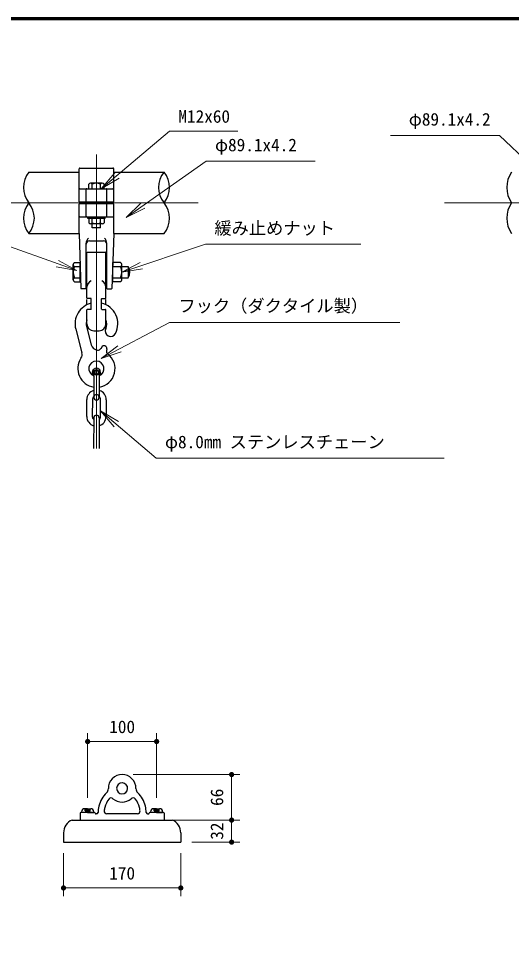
# Model space of a CAD drawing. Units: millimetres on the paper, enlarged 40 times, with parts at other scales. Extents: x 600 to 16200, y 600 to 11280.
# Drawn here: x 10115 to 12973, y 5890 to 11280 of the extents above; entities that cross this region are included whole.
import ezdxf
from ezdxf.enums import TextEntityAlignment as Align

# ---------------------------------------------------------------- set-up
doc = ezdxf.new("R2010")
doc.units = ezdxf.units.MM
doc.header["$LTSCALE"] = 40
doc.linetypes.add('USER1', pattern=[0.3, 0.2, -0.025, 0.05, -0.025])
for name, color, linetype, lineweight in [('D-BMK\u3000構造物基準線(中心線等)', 2, 'USER1', 13), ('D-STR-DIM\u3000寸法線、寸法値', 7, 'Continuous', 13), ('D-STR-HTXT\u3000旗上げ', 7, 'Continuous', 13), ('D-STR\u3000構造物外形線', 1, 'Continuous', 25), ('D-TTL', 7, 'Continuous', 70)]:
    doc.layers.add(name, color=color, linetype=linetype, lineweight=lineweight)
doc.styles.add('ＭＳ ゴシック', font='')
doc.styles.get('ＭＳ ゴシック').set_extended_font_data('MS Gothic')

# ---------------------------------------------------------------- blocks, each defined once
blk = doc.blocks.new('filled_dot')
at = {"color": 0, "linetype": 'Continuous', "lineweight": -2, "const_width": 1.25}
blk.add_lwpolyline([(-0.625, 0, 1), (0.625, 0, 1)], format="xyb", close=True, dxfattribs=at)
blk = doc.blocks.new('open_arrow')
at = {"color": 0, "linetype": 'Continuous', "lineweight": -2}
blk.add_lwpolyline([(7.5, 1.25), (0, 0), (7.5, -1.25)], dxfattribs=at)

msp = doc.modelspace()

# ---------------------------------------------------------------- linework, layer by layer
at = {"layer": 'D-BMK\u3000構造物基準線(中心線等)'}
for p, q in [((10566.26, 10490.42), (10566.26, 8785.97)), ((11156.98, 10210.63), (7701.22, 10210.63)), ((12584.27, 10210.63), (13833.09, 10210.63))]:
    msp.add_line(p, q, dxfattribs=at)
at = {"layer": 'D-STR-DIM\u3000寸法線、寸法値'}
for p, q in [((10515.35, 6758.74), (10515.35, 7132.45)), ((10915.35, 6758.74), (10915.35, 7132.45)), ((10515.35, 7084.45), (10915.35, 7084.45)), ((10779.35, 6892.74), (11398.31, 6892.74)), ((11350.31, 6892.74), (11350.31, 6628.74)), ((10779.35, 6628.74), (11398.31, 6628.74)), ((10779.35, 6628.74), (11398.31, 6628.74)), ((11350.31, 6500.74), (11350.31, 6628.74)), ((11119.35, 6500.74), (11398.31, 6500.74)), ((10375.35, 6436.74), (10375.35, 6186.71)), ((11055.35, 6436.74), (11055.35, 6186.71)), ((10375.35, 6234.71), (11055.35, 6234.71))]:
    msp.add_line(p, q, dxfattribs=at)
at = {"layer": 'D-STR-HTXT\u3000旗上げ'}
for points in [[(10593.58, 10291.54), (10990.27, 10626.67), (11006.27, 10626.67), (11386.07, 10626.67), (11196.17, 10626.67)], [(13255.12, 10269.07), (12904.14, 10602.04), (12888.14, 10602.04), (12271.74, 10602.04), (12579.94, 10602.04)], [(10738.3, 10126.1), (11202.45, 10453.11), (11218.45, 10453.11), (11834.85, 10453.11), (11526.65, 10453.11)], [(10452.51, 9817.09), (9930.62, 10003.25), (9914.62, 10003.25), (9534.82, 10003.25), (9724.72, 10003.25)], [(10713, 9808.43), (11198.58, 9969.99), (11214.58, 9969.99), (12099.58, 9969.99), (11657.08, 9969.99)], [(10593.86, 9307.82), (10990.27, 9515.48), (11006.27, 9515.48), (12325.57, 9515.48), (11665.92, 9515.48)], [(10590.4, 9004.4), (10912.2, 8729.63), (10928.2, 8729.63), (12582.6, 8729.63), (11755.4, 8729.63)]]:
    msp.add_lwpolyline(points, dxfattribs=at)
at = {"layer": 'D-STR\u3000構造物外形線'}
for p, q in [((10466.26, 10216.63), (10466.26, 10408.83)), ((10470.26, 10412.83), (10662.26, 10412.83)), ((10666.26, 10216.63), (10666.26, 10408.83)), ((10174.26, 10388.83), (10466.26, 10388.83)), ((10666.26, 10388.83), (10958.26, 10388.83)), ((10522.26, 10292.63), (10522.26, 10318.63)), ((10600.26, 10324.63), (10532.26, 10324.63)), ((10542.26, 10292.63), (10542.26, 10318.63)), ((10590.26, 10292.63), (10590.26, 10319.32)), ((10610.26, 10292.63), (10610.26, 10318.63)), ((10470.26, 10292.63), (10662.26, 10292.63)), ((10506.26, 10216.63), (10506.26, 10288.63)), ((10626.26, 10216.63), (10626.26, 10288.63)), ((10466.26, 10216.63), (10666.26, 10216.63)), ((10466.26, 10032.43), (10466.26, 10204.63)), ((10666.26, 10204.63), (10466.26, 10204.63)), ((10506.26, 10132.63), (10506.26, 10204.63)), ((10542.26, 10204.63), (10542.26, 10216.63)), ((10590.26, 10204.63), (10590.26, 10216.63)), ((10626.26, 10132.63), (10626.26, 10204.63)), ((10666.26, 10032.43), (10666.26, 10204.63)), ((10470.26, 10128.63), (10662.26, 10128.63)), ((10516.26, 10120.63), (10516.26, 10128.63)), ((10616.26, 10120.63), (10516.26, 10120.63)), ((10522.26, 10120.63), (10522.26, 10094.63)), ((10600.26, 10088.63), (10532.26, 10088.63)), ((10542.26, 10094.63), (10542.26, 10120.63)), ((10542.26, 10066.43), (10542.26, 10088.63)), ((10590.26, 10094.63), (10590.26, 10120.63)), ((10590.26, 10066.43), (10590.26, 10088.63)), ((10610.26, 10120.63), (10610.26, 10094.63)), ((10616.26, 10120.63), (10616.26, 10128.63)), ((10174.26, 10032.43), (10466.26, 10032.43)), ((10466.26, 10032.43), (10476.2, 9714.37)), ((10590.26, 10066.43), (10542.26, 10066.43)), ((10666.26, 10032.43), (10656.33, 9714.37)), ((10666.26, 10032.43), (10958.26, 10032.43)), ((10506.26, 9714.43), (10506.26, 9976.36)), ((10526.26, 9989.95), (10606.26, 9989.95)), ((10626.26, 9714.43), (10626.26, 9976.36)), ((10511.26, 9658.43), (10511.26, 9920.43)), ((10515.26, 9924.43), (10617.26, 9924.43)), ((10621.26, 9658.43), (10621.26, 9920.43)), ((10431.53, 9764.43), (10431.53, 9852.43)), ((10439.53, 9863.86), (10471.53, 9863.86)), ((10439.53, 9840.43), (10472.26, 9840.43)), ((10471.53, 9753), (10471.53, 9863.86)), ((10506.26, 9840.43), (10511.26, 9840.43)), ((10621.26, 9840.43), (10626.26, 9840.43)), ((10660.22, 9840.43), (10705, 9840.43)), ((10661, 9753), (10661, 9863.86)), ((10705, 9863.86), (10661, 9863.86)), ((10713, 9764.43), (10713, 9852.43)), ((10713, 9840.43), (10751.22, 9840.43)), ((10751.22, 9837.27), (10751.22, 9780.15)), ((10439.53, 9776.43), (10474.26, 9776.43)), ((10506.26, 9776.43), (10511.26, 9776.43)), ((10621.26, 9776.43), (10626.26, 9776.43)), ((10658.09, 9776.43), (10705, 9776.43)), ((10713, 9776.43), (10751.22, 9776.43)), ((10439.53, 9753), (10471.53, 9753)), ((10504.26, 9712.43), (10478.2, 9712.43)), ((10628.26, 9712.43), (10654.33, 9712.43)), ((10705, 9753), (10661, 9753)), ((10511.26, 9619.56), (10511.26, 9649.13)), ((10534.26, 9656.43), (10513.26, 9656.43)), ((10536.26, 9594.43), (10536.26, 9654.43)), ((10596.26, 9594.43), (10596.26, 9654.43)), ((10598.26, 9656.43), (10619.26, 9656.43)), ((10621.26, 9619.56), (10621.26, 9649.13)), ((10511.26, 9508.43), (10511.26, 9590.43)), ((10534.26, 9592.43), (10513.26, 9592.43)), ((10598.26, 9592.43), (10619.26, 9592.43)), ((10621.26, 9508.43), (10621.26, 9590.43)), ((10508.24, 9493.14), (10536.48, 9385.97)), ((10446.35, 9476.84), (10482.1, 9341.16)), ((10551.26, 9468.43), (10581.26, 9468.43)), ((10596.65, 9373.86), (10591.59, 9365.66)), ((10626.04, 9362.8), (10624.45, 9353.3)), ((10564.26, 9214.64), (10564.26, 9238.3)), ((10568.26, 9214.64), (10568.26, 9238.3)), ((10550.26, 9208.58), (10550.26, 9082.47)), ((10582.26, 9208.58), (10582.26, 9082.47)), ((10510.29, 8970.63), (10510.61, 9068.63)), ((10542.61, 9068.52), (10542.29, 8970.52)), ((10590.29, 8970.37), (10590.61, 9068.37)), ((10622.61, 9068.26), (10622.29, 8970.26)), ((10550.26, 8962.5), (10549.67, 8784.5)), ((10582.26, 8962.39), (10581.67, 8784.39)), ((10515.35, 6694.74), (10497.85, 6694.74)), ((10501.49, 6682.26), (10501.49, 6694.74)), ((10504.26, 6682.26), (10504.26, 6694.74)), ((10505.65, 6682.26), (10505.65, 6694.74)), ((10508.42, 6682.26), (10508.42, 6694.74)), ((10513.97, 6682.26), (10513.97, 6694.74)), ((10515.35, 6694.74), (10532.85, 6694.74)), ((10516.74, 6682.26), (10516.74, 6694.74)), ((10522.28, 6682.26), (10522.28, 6694.74)), ((10525.05, 6682.26), (10525.05, 6694.74)), ((10526.44, 6682.26), (10526.44, 6694.74)), ((10529.21, 6682.26), (10529.21, 6694.74)), ((10915.35, 6694.74), (10897.85, 6694.74)), ((10901.49, 6682.26), (10901.49, 6694.74)), ((10904.26, 6682.26), (10904.26, 6694.74)), ((10905.65, 6682.26), (10905.65, 6694.74)), ((10908.42, 6682.26), (10908.42, 6694.74)), ((10913.97, 6682.26), (10913.97, 6694.74)), ((10915.35, 6694.74), (10932.85, 6694.74)), ((10916.74, 6682.26), (10916.74, 6694.74)), ((10922.28, 6682.26), (10922.28, 6694.74)), ((10925.05, 6682.26), (10925.05, 6694.74)), ((10926.44, 6682.26), (10926.44, 6694.74)), ((10929.21, 6682.26), (10929.21, 6694.74)), ((10471.35, 6668.74), (10471.35, 6628.74)), ((10471.35, 6668.74), (10471.35, 6628.74)), ((10471.35, 6668.74), (10471.35, 6628.74)), ((10555.35, 6672.74), (10475.35, 6672.74)), ((10480.35, 6677.24), (10480.35, 6672.74)), ((10495.35, 6672.74), (10480.35, 6672.74)), ((10515.35, 6672.74), (10495.35, 6672.74)), ((10501.49, 6682.26), (10515.35, 6674.26)), ((10515.35, 6682.26), (10501.49, 6682.26)), ((10529.21, 6682.26), (10515.35, 6674.26)), ((10515.35, 6682.26), (10529.21, 6682.26)), ((10515.35, 6672.74), (10535.35, 6672.74)), ((10535.35, 6672.74), (10550.35, 6672.74)), ((10550.35, 6677.24), (10550.35, 6672.74)), ((10567.51, 6664.74), (10563.35, 6664.74)), ((10803.47, 6664.74), (10626.35, 6664.74)), ((10863.2, 6664.74), (10867.35, 6664.74)), ((10955.35, 6672.74), (10875.35, 6672.74)), ((10880.35, 6677.24), (10880.35, 6672.74)), ((10895.35, 6672.74), (10880.35, 6672.74)), ((10915.35, 6672.74), (10895.35, 6672.74)), ((10901.49, 6682.26), (10915.35, 6674.26)), ((10915.35, 6682.26), (10901.49, 6682.26)), ((10929.21, 6682.26), (10915.35, 6674.26)), ((10915.35, 6682.26), (10929.21, 6682.26)), ((10915.35, 6672.74), (10935.35, 6672.74)), ((10935.35, 6672.74), (10950.35, 6672.74)), ((10950.35, 6677.24), (10950.35, 6672.74)), ((10959.35, 6668.74), (10959.35, 6628.74)), ((10424.95, 6628.74), (11005.76, 6628.74)), ((10375.35, 6554.75), (10375.35, 6500.74)), ((11055.35, 6554.75), (11055.35, 6500.74)), ((10375.35, 6500.74), (11055.35, 6500.74))]:
    msp.add_line(p, q, dxfattribs=at)
for radius in [16, 12]:
    msp.add_circle((10566.26, 9226.47), radius, dxfattribs=at)
for centre, radius, start, end in [((10470.26, 10408.83), 4, 90, 180), ((10662.26, 10408.83), 4, 0, 90), ((10283.36, 10299.73), 140.86, 140.76152, 219.23848), ((11067.36, 10299.73), 140.86, 140.76152, 219.23848), ((10849.16, 10299.73), 140.86, 320.76152, 39.23848), ((13105.98, 10299.73), 160, 146.16004, 213.83996), ((10532.26, 10313.3), 11.33, 28.07249, 151.92751), ((10566.26, 10273.63), 51, 61.92751, 118.07249), ((10600.26, 10313.3), 11.33, 28.07249, 151.92751), ((10470.26, 10288.63), 4, 90, 180), ((10510.26, 10288.63), 4, 90, 180), ((10622.26, 10288.63), 4, 0, 90), ((10662.26, 10288.63), 4, 0, 90), ((10283.36, 10121.53), 140.86, 140.76152, 219.23848), ((10065.17, 10121.53), 140.86, 320.76152, 39.23848), ((10849.16, 10121.53), 140.86, 320.76152, 39.23848), ((13105.98, 10121.53), 160, 146.16004, 213.83996), ((10470.26, 10132.63), 4, 180, 270), ((10510.26, 10132.63), 4, 180, 270), ((10532.26, 10099.96), 11.33, 208.07249, 331.92751), ((10566.26, 10139.63), 51, 241.92751, 298.07249), ((10600.26, 10099.96), 11.33, 208.07249, 331.92751), ((10622.26, 10132.63), 4, 270, 0), ((10662.26, 10132.63), 4, 270, 0), ((10546.26, 9976.36), 40, 132.10691, 180), ((10526.26, 9969.95), 20, 90, 180), ((10606.26, 9969.95), 20, 0, 90), ((10586.26, 9976.36), 40, 0, 47.89309), ((10515.26, 9920.43), 4, 90, 180), ((10617.26, 9920.43), 4, 0, 90), ((10444.1, 9852.14), 12.57, 111.31097, 248.68903), ((10499.53, 9808.43), 68, 151.92751, 208.07249), ((10700.43, 9852.14), 12.57, 291.31097, 68.68903), ((10645, 9808.43), 68, 331.92751, 28.07249), ((10689.39, 9808.43), 69.62, 332.63614, 27.36386), ((10444.1, 9764.72), 12.57, 111.31097, 248.68903), ((10551.26, 9721.31), 40, 113.73962, 180), ((10581.26, 9721.31), 40, 0, 66.26038), ((10700.43, 9764.72), 12.57, 291.31097, 68.68903), ((10478.2, 9714.43), 2, 181.78921, 270), ((10504.26, 9714.43), 2, 270, 0), ((10628.26, 9714.43), 2, 180, 270), ((10654.33, 9714.43), 2, 270, 358.21079), ((10513.26, 9658.43), 2, 180, 270), ((10534.26, 9654.43), 2, 0, 90), ((10598.26, 9654.43), 2, 90, 180), ((10619.26, 9658.43), 2, 270, 0), ((10566.26, 9508.43), 124, 104.0008, 194.7593), ((10566.26, 9508.43), 124, 333.47366, 75.9992), ((10513.26, 9590.43), 2, 90, 180), ((10534.26, 9594.43), 2, 270, 0), ((10598.26, 9594.43), 2, 180, 270), ((10619.26, 9590.43), 2, 0, 90), ((10566.26, 9508.43), 60, 156.44354, 194.7593), ((10551.26, 9508.43), 40, 180, 270), ((10581.26, 9508.43), 40, 270, 0), ((10566.26, 9508.43), 60, 333.47366, 23.55646), ((10648.58, 9467.34), 32, 153.47366, 333.47366), ((10575.16, 9396.16), 40, 194.7593, 266.55451), ((10610.26, 9365.45), 16, 350.46424, 148.32132), ((10443.42, 9330.97), 40, 326.10179, 14.7593), ((10566.26, 9248.43), 108, 86.27888, 86.55451), ((10574.57, 9376.16), 20, 266.27888, 328.32132), ((10566.26, 9248.43), 108, 278.51962, 52.50668), ((10644.17, 9349.99), 20, 170.46424, 232.50668), ((10566.26, 9248.43), 108, 146.10179, 261.48038), ((10566.26, 9248.43), 44, 291.32369, 248.67631), ((10566.26, 9226.47), 24, 311.81031, 228.18969), ((10566.61, 9068.44), 56, 108.55972, 179.81038), ((10566.61, 9068.44), 56, 359.81038, 71.06104), ((10566.61, 9068.44), 24, 132.94396, 179.81038), ((10566.26, 9082.47), 16, 0, 180), ((10566.26, 9082.47), 16, 180, 0), ((10566.61, 9068.44), 24, 359.81038, 49.30361), ((10566.29, 8970.45), 56, 179.81038, 253.20884), ((10566.29, 8970.45), 24, 179.81038, 228.00007), ((10566.26, 8962.45), 16, 359.81038, 179.81038), ((10566.29, 8970.45), 56, 286.41193, 359.81038), ((10566.29, 8970.45), 24, 311.6207, 359.81038), ((10715.35, 6812.74), 80, 90, 181.13227), ((10715.35, 6812.74), 80, 358.86773, 90), ((10603.37, 6810.53), 32, 313.3332, 1.13227), ((10715.35, 6812.74), 32, 90, 86.13677), ((10827.33, 6810.53), 32, 178.86773, 226.6668), ((10732.39, 6673.78), 156, 133.3332, 166.93793), ((10732.39, 6673.78), 121, 140.2535, 166.93793), ((10651.66, 6740.92), 16, 48.43143, 140.2535), ((10715.35, 6812.74), 80, 228.43143, 311.56857), ((10779.05, 6740.92), 16, 39.7465, 131.56857), ((10698.32, 6673.78), 121, 13.06207, 39.7465), ((10698.32, 6673.78), 156, 13.06207, 46.6668), ((10497.85, 6677.24), 17.5, 90, 180), ((10532.85, 6677.24), 17.5, 0, 90), ((10771.35, 6664.74), 196, 166.93793, 177.75253), ((10771.35, 6664.74), 161, 166.93793, 173.66481), ((10659.35, 6664.74), 161, 6.33519, 13.06207), ((10659.35, 6664.74), 196, 2.24747, 13.06207), ((10897.85, 6677.24), 17.5, 90, 180), ((10932.85, 6677.24), 17.5, 0, 90), ((10475.35, 6668.74), 4, 90, 180), ((10555.35, 6668.74), 4, 0, 90), ((10563.35, 6668.74), 4, 180, 270), ((10567.51, 6672.74), 8, 270, 357.75253), ((10627.24, 6680.74), 16, 173.66481, 270), ((10803.47, 6680.74), 16, 270, 6.33519), ((10863.2, 6672.74), 8, 182.24747, 270), ((10867.35, 6668.74), 4, 270, 0), ((10875.35, 6668.74), 4, 90, 180), ((10955.35, 6668.74), 4, 0, 90), ((10455.35, 6554.75), 80, 112.32144, 180), ((10975.35, 6554.75), 80, 0, 67.67856)]:
    msp.add_arc(centre, radius, start, end, dxfattribs=at)
at = {"layer": 'D-TTL'}
msp.add_lwpolyline([(600, 600), (600, 11280), (16200, 11280), (16200, 600)], close=True, dxfattribs=at)

# ---------------------------------------------------------------- block references
at = {"layer": 'D-STR-DIM\u3000寸法線、寸法値', "xscale": 12, "yscale": 12}
for p in [(10515.35, 7084.45), (10375.35, 6234.71)]:
    msp.add_blockref('filled_dot', p, dxfattribs=at)
for p, rotation in [((10915.35, 7084.45), 180), ((11350.31, 6892.74), 270), ((11350.31, 6628.74), 90), ((11350.31, 6628.74), 270), ((11350.31, 6500.74), 90), ((11055.35, 6234.71), 180)]:
    msp.add_blockref('filled_dot', p, dxfattribs=dict(at, rotation=rotation))
at = {"layer": 'D-STR-HTXT\u3000旗上げ', "xscale": 16, "yscale": 16}
for p, rotation in [((10593.58, 10291.54), 40.2), ((10738.3, 10126.1), 35.2), ((10452.51, 9817.09), 160.4), ((10713, 9808.43), 18.4), ((10593.86, 9307.82), 27.6), ((10590.4, 9004.4), 319.5)]:
    msp.add_blockref('open_arrow', p, dxfattribs=dict(at, rotation=rotation))

# ---------------------------------------------------------------- texts
at = {"layer": 'D-STR-DIM\u3000寸法線、寸法値', "style": 'ＭＳ ゴシック'}
for s, p in [('100', (10715.35, 7169.97)), ('170', (10715.35, 6320.22))]:
    msp.add_text(s, height=73.31, dxfattribs=at).set_placement(p, align=Align.MIDDLE_CENTER)
for s, p in [('66', (11264.8, 6760.74)), ('32', (11264.8, 6564.74))]:
    msp.add_text(s, height=73.31, rotation=90, dxfattribs=at).set_placement(p, align=Align.MIDDLE_CENTER)
at = {"layer": 'D-STR-HTXT\u3000旗上げ', "style": 'ＭＳ ゴシック'}
for s, p in [('M12x60', (11041.78, 10712.18)), ('φ89.1x4.2', (11253.96, 10546.74)), ('緩み止めナット', (11250.09, 10063.88)), ('フック（ダクタイル製）', (11041.78, 9612.91)), ('φ8.0mm ステンレスチェーン', (10963.71, 8823.26))]:
    msp.add_text(s, height=73.31, dxfattribs=at).set_placement(p, align=Align.MIDDLE_LEFT)
msp.add_text('φ89.1x4.2', height=73.31, dxfattribs=at).set_placement((12852.63, 10695.67), align=Align.MIDDLE_RIGHT)

doc.saveas('drawing.dxf')
